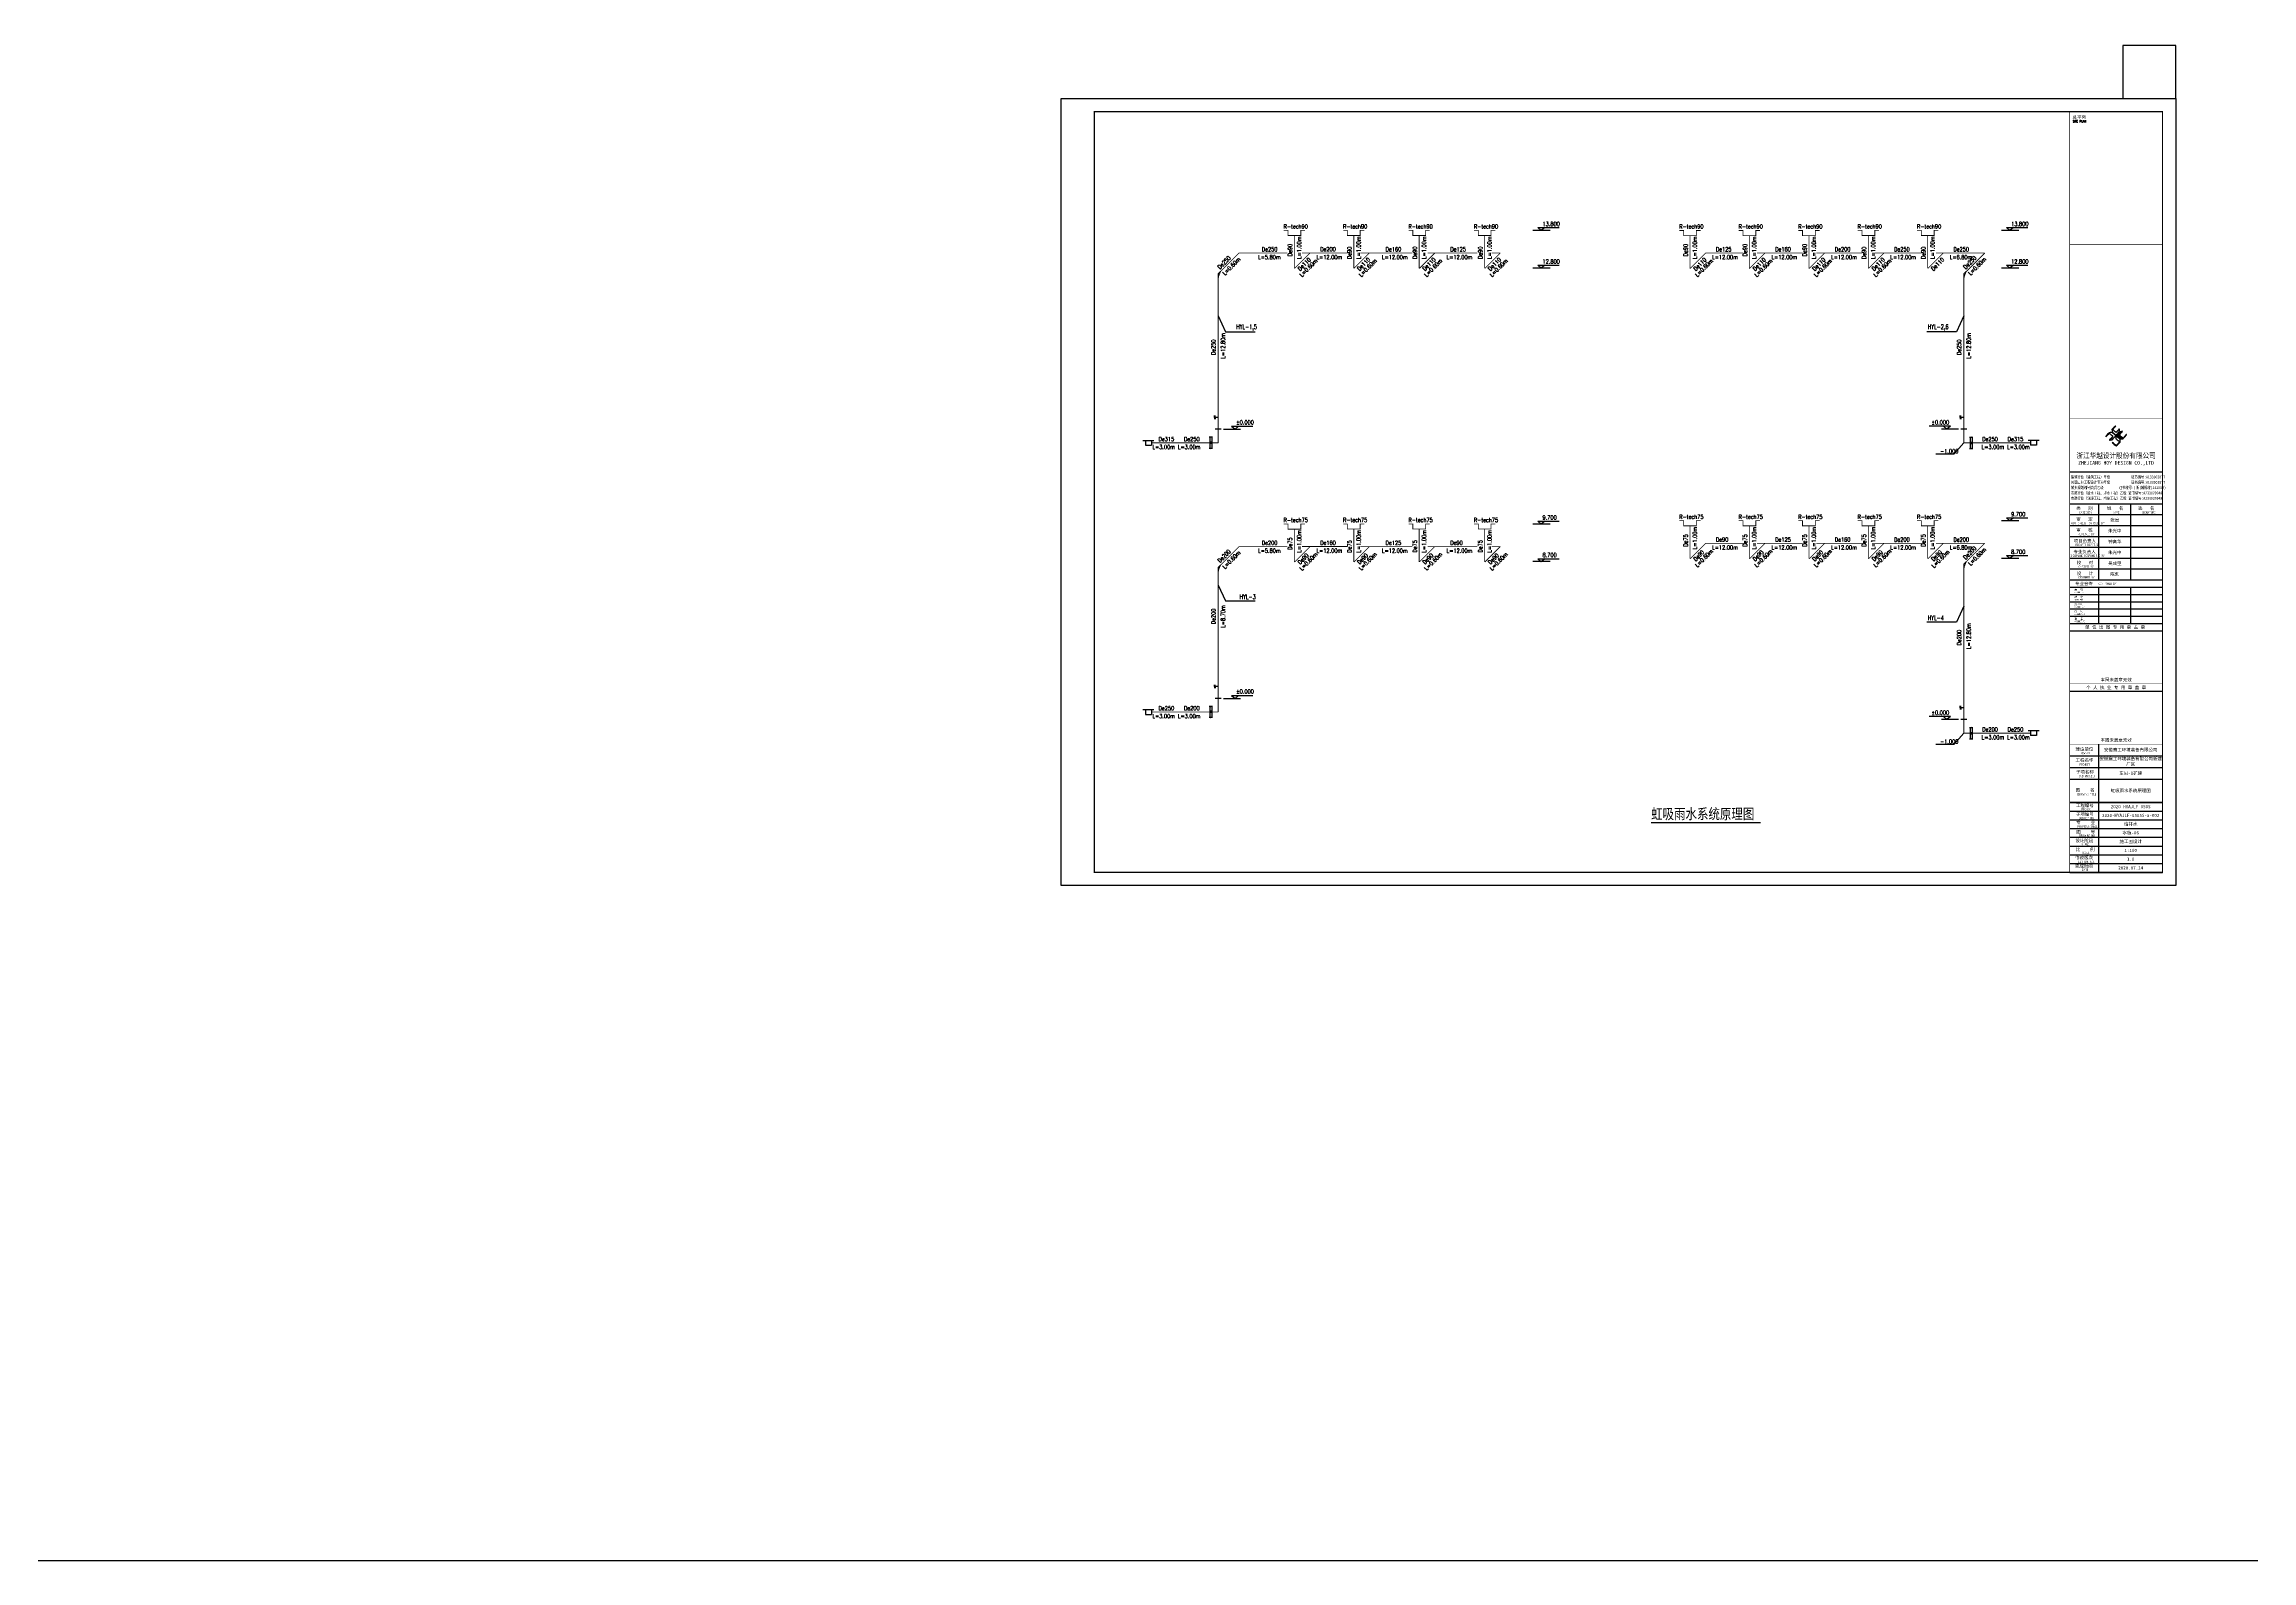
# Model space of a CAD drawing. Extents: x 1635833 to 4277885, y 16914845 to 35313750.
# Drawn here: x 2110034 to 2276615, y 17357970 to 17472435 of the extents above; entities that cross this region are included whole.
import ezdxf
from ezdxf.enums import TextEntityAlignment as Align

# ---------------------------------------------------------------- set-up
doc = ezdxf.new("R2010")
doc.units = 0
doc.header["$LTSCALE"] = 1000
doc.header["$MEASUREMENT"] = 0
for name, color, linetype in [('DIM_SYMB', 165, 'Continuous'), ('DIM_雨水', 3, 'Continuous'), ('PUB_TEXT', 7, 'Continuous'), ('PUB_TITLE', 4, 'Continuous'), ('TK', 4, 'Continuous'), ('TWT_TEXT', 7, 'Continuous'), ('WSL-bgbz', 7, 'Continuous'), ('WSL-gdcd', 7, 'Continuous'), ('WSL-gdgj', 7, 'Continuous'), ('WSL-xhbz', 7, 'Continuous'), ('WSL-xtpj', 7, 'Continuous'), ('WSL-xttg', 7, 'Continuous')]:
    doc.layers.add(name, color=color, linetype=linetype)
doc.styles.add('-宋体', font='', dxfattribs={"width": 0.8})
doc.styles.add('_TWT_SERIAL', font='COMPLEX', dxfattribs={"width": 0.8, "height": 3, "bigfont": 'HZTXT'})
doc.styles.add('HT', font='simhei.ttf', dxfattribs={"width": 0.7})
doc.styles.add('HZTXT', font='romans', dxfattribs={"width": 0.7, "bigfont": 'hztxt'})
doc.styles.add('ROMANS', font='romans', dxfattribs={"width": 0.65, "height": 231.275})
doc.styles.add('TSSD_REIN', font='tssdeng.shx', dxfattribs={"width": 0.7, "bigfont": 'tssdchn.shx'})
doc.styles.add('图签宋体', font='', dxfattribs={"height": 300})
doc.styles.add('图签黑体', font='simhei.ttf', dxfattribs={"height": 550})
doc.styles.get('-宋体').set_extended_font_data('SimSun')
doc.styles.get('图签宋体').set_extended_font_data('NSimSun')

# ---------------------------------------------------------------- blocks, each defined once
blk = doc.blocks.new('BIAOGAO')
for p, q in [((-559197, 153224), (-557591, 153224)), ((-559197, 153224), (-558934, 153000)), ((-558671, 153224), (-558934, 153000))]:
    blk.add_line(p, q)
blk = doc.blocks.new('建筑外墙3')
at = {"layer": 'WSL-xtpj'}
for p, q in [((-217, 426), (-86, 426)), ((-151, 426), (-151, -426)), ((-151, 49), (0, 49)), ((-61, 448), (-86, 426)), ((-78, 410), (-61, 448)), ((-53, 426), (-78, 410)), ((-53, 426), (53, 426)), ((0, 426), (0, -426)), ((-217, -426), (-86, -426)), ((-151, -42), (0, -42)), ((-60, -405), (-86, -426)), ((-77, -443), (-60, -405)), ((-53, -426), (-77, -443)), ((-53, -426), (53, -426))]:
    blk.add_line(p, q, dxfattribs=at)
blk = doc.blocks.new('雨水井1')
at = {"layer": 'WSL-xtpj'}
for p, q in [((638, 181), (-189, 181)), ((0, 181), (0, -181)), ((449, 181), (449, -181)), ((449, -181), (0, -181))]:
    blk.add_line(p, q, dxfattribs=at)
blk = doc.blocks.new('A$C053D6479')
at = {"layer": 'PUB_TITLE'}
h = blk.add_hatch(color=256, dxfattribs=at)
h.dxf.hatch_style = 1
edge = h.paths.add_edge_path()
edge.add_spline(control_points=[(1026, 827), (1105, 920), (1188, 1008), (1266, 1102)], knot_values=[13, 13, 13, 13, 14, 14, 14, 14], degree=3, periodic=0)
edge.add_spline(control_points=[(1266, 1102), (1258, 1111), (1249, 1119), (1239, 1116)], knot_values=[12, 12, 12, 12, 13, 13, 13, 13], degree=3, periodic=0)
edge.add_spline(control_points=[(1239, 1116), (1210, 1107), (1179, 1092), (1144, 1077)], knot_values=[11, 11, 11, 11, 12, 12, 12, 12], degree=3, periodic=0)
edge.add_spline(control_points=[(1144, 1077), (1109, 1063), (1069, 1053), (1047, 1038)], knot_values=[10, 10, 10, 10, 11, 11, 11, 11], degree=3, periodic=0)
edge.add_spline(control_points=[(1047, 1038), (1028, 1026), (1007, 992), (991, 972)], knot_values=[9, 9, 9, 9, 10, 10, 10, 10], degree=3, periodic=0)
edge.add_spline(control_points=[(991, 972), (942, 913), (899, 868), (849, 810)], knot_values=[8, 8, 8, 8, 9, 9, 9, 9], degree=3, periodic=0)
edge.add_spline(control_points=[(849, 810), (842, 801), (822, 776), (822, 775)], knot_values=[7, 7, 7, 7, 8, 8, 8, 8], degree=3, periodic=0)
edge.add_spline(control_points=[(822, 775), (823, 771), (848, 752), (859, 744)], knot_values=[6, 6, 6, 6, 7, 7, 7, 7], degree=3, periodic=0)
edge.add_spline(control_points=[(859, 744), (949, 670), (1035, 592), (1122, 521)], knot_values=[5, 5, 5, 5, 6, 6, 6, 6], degree=3, periodic=0)
edge.add_spline(control_points=[(1122, 521), (1153, 527), (1185, 530), (1217, 533)], knot_values=[4, 4, 4, 4, 5, 5, 5, 5], degree=3, periodic=0)
edge.add_spline(control_points=[(1217, 533), (1246, 535), (1293, 532), (1316, 542)], knot_values=[3, 3, 3, 3, 4, 4, 4, 4], degree=3, periodic=0)
edge.add_spline(control_points=[(1316, 542), (1327, 547), (1338, 565), (1349, 579)], knot_values=[2, 2, 2, 2, 3, 3, 3, 3], degree=3, periodic=0)
edge.add_spline(control_points=[(1349, 579), (1423, 670), (1507, 759), (1572, 848)], knot_values=[1, 1, 1, 1, 2, 2, 2, 2], degree=3, periodic=0)
edge.add_spline(control_points=[(1572, 848), (1564, 852), (1561, 861), (1551, 862)], knot_values=[0, 0, 0, 0, 1, 1, 1, 1], degree=3, periodic=0)
edge.add_spline(control_points=[(1551, 862), (1469, 769), (1393, 671), (1310, 579)], knot_values=[15, 15, 15, 15, 16, 16, 16, 16], degree=3, periodic=0)
edge.add_spline(control_points=[(1310, 579), (1216, 662), (1118, 742), (1026, 827)], knot_values=[14, 14, 14, 14, 15, 15, 15, 15], degree=3, periodic=0)
at = {"layer": 'TK'}
for points, knots in [([(555, 949), (624, 891), (699, 833), (760, 773), (689, 691), (614, 604), (539, 517), (529, 505), (516, 487), (506, 482), (492, 475), (469, 472), (452, 467), (416, 456), (383, 448), (342, 438), (323, 433), (297, 422), (293, 440), (291, 452), (313, 470), (322, 480), (400, 566), (477, 652), (553, 736), (460, 815), (366, 894), (270, 970), (183, 883), (101, 791), (16, 703), (-18, 714), (9, 735), (28, 755), (103, 838), (192, 930), (266, 1005), (319, 1009), (387, 1005), (442, 1007), (456, 1008), (472, 1011), (485, 1007), (507, 1000), (534, 967), (555, 949)], [0, 0, 0, 0, 1, 1, 1, 2, 2, 2, 3, 3, 3, 4, 4, 4, 5, 5, 5, 6, 6, 6, 7, 7, 7, 8, 8, 8, 9, 9, 9, 10, 10, 10, 11, 11, 11, 12, 12, 12, 13, 13, 13, 14, 14, 14, 15, 15, 15, 15]), ([(1031, 1298), (1066, 1286), (1054, 1262), (1045, 1224), (1036, 1188), (1031, 1158), (1024, 1121), (1020, 1104), (1017, 1085), (1012, 1071), (1004, 1052), (976, 1026), (956, 1003), (906, 946), (866, 899), (814, 839), (806, 829), (789, 806), (787, 806), (777, 804), (728, 856), (719, 864), (651, 922), (580, 978), (514, 1036), (509, 1106), (488, 1176), (479, 1247), (570, 1343), (663, 1436), (758, 1526), (764, 1523), (768, 1518), (774, 1515), (693, 1422), (599, 1343), (520, 1249), (607, 1171), (698, 1096), (789, 1021), (874, 1109), (950, 1206), (1031, 1298)], [0, 0, 0, 0, 1, 1, 1, 2, 2, 2, 3, 3, 3, 4, 4, 4, 5, 5, 5, 6, 6, 6, 7, 7, 7, 8, 8, 8, 9, 9, 9, 10, 10, 10, 11, 11, 11, 12, 12, 12, 13, 13, 13, 14, 14, 14, 14]), ([(1097, 490), (1100, 425), (1106, 361), (1107, 294), (1018, 207), (925, 121), (830, 33), (818, 21), (800, 0), (787, 0), (768, -1), (725, 49), (712, 60), (662, 103), (616, 143), (568, 186), (545, 207), (518, 224), (499, 250), (501, 259), (511, 261), (516, 267), (609, 192), (696, 111), (785, 33), (883, 118), (977, 208), (1070, 298), (992, 373), (892, 456), (803, 534), (791, 544), (768, 561), (766, 569), (761, 588), (776, 634), (780, 655), (785, 690), (788, 721), (795, 746), (897, 661), (998, 576), (1097, 490)], [0, 0, 0, 0, 1, 1, 1, 2, 2, 2, 3, 3, 3, 4, 4, 4, 5, 5, 5, 6, 6, 6, 7, 7, 7, 8, 8, 8, 9, 9, 9, 10, 10, 10, 11, 11, 11, 12, 12, 12, 13, 13, 13, 14, 14, 14, 14]), ([(1551, 862), (1561, 861), (1564, 852), (1572, 848), (1507, 759), (1423, 670), (1349, 579), (1338, 565), (1327, 547), (1316, 542), (1293, 532), (1246, 535), (1217, 533), (1185, 530), (1153, 527), (1122, 521), (1035, 592), (949, 670), (859, 744), (848, 752), (823, 771), (822, 775), (822, 776), (842, 801), (849, 810), (899, 868), (942, 913), (991, 972), (1007, 992), (1028, 1026), (1047, 1038), (1069, 1053), (1109, 1063), (1144, 1077), (1179, 1092), (1210, 1107), (1239, 1116), (1249, 1119), (1258, 1111), (1266, 1102), (1188, 1008), (1105, 920), (1026, 827), (1118, 742), (1216, 662), (1310, 579), (1393, 671), (1469, 769), (1551, 862)], [0, 0, 0, 0, 1, 1, 1, 2, 2, 2, 3, 3, 3, 4, 4, 4, 5, 5, 5, 6, 6, 6, 7, 7, 7, 8, 8, 8, 9, 9, 9, 10, 10, 10, 11, 11, 11, 12, 12, 12, 13, 13, 13, 14, 14, 14, 15, 15, 15, 16, 16, 16, 16])]:
    blk.add_open_spline(points, degree=3, knots=knots, dxfattribs=at)
blk = doc.blocks.new('GeYuanFrame_18068708', base_point=(20.1, 4.5))
at = {"layer": 'PUB_TITLE'}
for points in [[(803.1, 235.3), (803.1, 292.7)], [(827.1, 235.3), (827.1, 292.7)], [(803.1, 202.3), (803.1, 229.8)], [(827.1, 202.3), (827.1, 229.8)], [(803.1, 14.5), (803.1, 111.3)]]:
    blk.add_lwpolyline(points, dxfattribs=at)
at = {"layer": 'TK'}
for p, q in [((781.1, 316.9), (851.1, 316.9)), ((781.1, 284.5), (851.1, 284.5)), ((781.1, 276.3), (851.1, 276.3)), ((781.1, 268.1), (851.1, 268.1)), ((781.1, 259.9), (851.1, 259.9)), ((781.1, 251.7), (851.1, 251.7)), ((781.1, 243.5), (851.1, 243.5)), ((781.1, 235.3), (851.1, 235.3)), ((781.1, 235.3), (851.1, 235.3)), ((781.1, 102.5), (851.1, 102.5)), ((781.1, 93.7), (851.1, 93.7)), ((781.1, 84.9), (803.1, 84.9)), ((781.1, 84.9), (851.1, 84.9)), ((781.1, 67.4), (851.1, 67.4)), ((781.1, 67.3), (851.1, 67.3)), ((781.1, 60.8), (851.1, 60.8)), ((781.1, 54.2), (851.1, 54.2)), ((781.1, 47.6), (851.1, 47.6)), ((781.1, 41), (851.1, 41)), ((781.1, 34.4), (851.1, 34.4)), ((781.1, 27.8), (851.1, 27.8)), ((781.1, 21.2), (851.1, 21.2)), ((781.1, 14.5), (851.1, 14.5))]:
    blk.add_line(p, q, dxfattribs=at)
blk.add_lwpolyline([(20.1, 4.5), (20.1, 598.5), (861.1, 598.5), (861.1, 4.5)], close=True, dxfattribs=at)
at = {"layer": 'TK', "const_width": 1}
blk.add_lwpolyline([(45.1, 588.5), (851.1, 588.5), (851.1, 14.5), (45.1, 14.5)], close=True, dxfattribs=at)
at = {"layer": 'TK'}
for points, const_width in [([(781.1, 588.5), (781.1, 14.5)], 0.4), ([(781.1, 488.5), (851.1, 488.5)], 0.35), ([(781.1, 357.1), (851.1, 357.1)], 0.35), ([(781.1, 292.7), (851.1, 292.7)], 0.35), ([(781.1, 292.7), (851.1, 292.7)], 0.35), ([(781.1, 235.3), (851.1, 235.3)], 0.35), ([(781.1, 202.3), (851.1, 202.3)], 0.35), ([(781.1, 156.8), (851.1, 156.8)], 0.35), ([(781.1, 111.3), (851.1, 111.3)], 0.35), ([(781.1, 67.4), (851.1, 67.4)], 0.35)]:
    blk.add_lwpolyline(points, dxfattribs=dict(at, const_width=const_width))
for points in [[(781.1, 292.7), (851.1, 292.7)], [(781.1, 235.3), (851.1, 235.3)], [(781.1, 229.8), (851.1, 229.8)], [(781.1, 224.3), (851.1, 224.3)], [(781.1, 218.8), (851.1, 218.8)], [(781.1, 213.3), (851.1, 213.3)], [(781.1, 207.8), (851.1, 207.8)], [(781.1, 202.3), (851.1, 202.3)], [(781.1, 196.8), (851.1, 196.8)], [(781.1, 151.3), (851.1, 151.3)]]:
    blk.add_lwpolyline(points, dxfattribs=at)
at = {"layer": 'PUB_TITLE', "xscale": 0.01000000000021828, "yscale": 0.01000000000021828, "zscale": 0.01}
blk.add_blockref('A$C053D6479', (808.2, 336.3), dxfattribs=at)
at = {"layer": 'TK', "style": '图签宋体'}
for s, height, p in [('总平面', 2.4, (783.2, 583.3)), ('类   别', 2.4, (786, 288.1)), ('姓   名', 2.4, (809.2, 288.1)), ('签   名', 2.4, (832.7, 288.1)), ('审   定', 2.4, (786, 279.9)), ('审   核', 2.4, (786, 271.7)), ('专业负责人', 2.4, (783.9, 255.3)), ('项目负责人', 2.4, (784.1, 263.5)), ('专业会签', 2.4, (785.1, 231.2)), ('校   对', 2.4, (786.4, 247.1)), ('设   计', 2.4, (786.4, 238.9)), ('建  筑', 1.44, (784.6, 227.1)), ('结  构', 1.44, (784.6, 221.6)), ('给排水', 1.44, (784.6, 216.1)), ('暖  通', 1.44, (784.6, 205.1)), ('电  气', 1.44, (784.6, 210.6)), ('单 位 出 图 专 用 章 盖 章', 2.4, (792.7, 198.4)), ('个 人 执 业 专 用 章 盖 章', 2.4, (793.5, 152.8)), ('本图未盖章无效', 2.4, (804.4, 158.7)), ('建设单位', 2.4, (785.4, 106.3)), ('工程名称', 2.4, (785.5, 98.1)), ('本图未盖章无效', 2.4, (804.4, 113.2)), ('子项名称', 2.4, (785.8, 89.1)), ('图    名', 2.4, (785.6, 75.5)), ('工程编号', 2.4, (785.8, 63.8)), ('子项编号', 2.4, (785.8, 57.2)), ('专    业', 2.4, (786, 50.9)), ('设计阶段', 2.4, (785.4, 37.3)), ('比    例', 2.4, (785.6, 30.6)), ('图    号', 2.4, (786, 43.8)), ('修改版次', 2.4, (785.2, 24.4)), ('完成时间', 2.4, (785.1, 18))]:
    blk.add_text(s, height=height, dxfattribs=at).set_placement(p)
at = {"layer": 'TK'}
for s, height, style, width, p in [('SITE PLAN', 1.7, 'ROMANS', 0.76, (783.4, 580.5)), ('建筑行业（建筑工程）甲级           证书编号:A133002877', 2.2, '-宋体', 0.8, (782, 311.8)), ('风景园林工程设计专项甲级           证书编号:A133002877', 2.2, '-宋体', 0.8, (782, 307.8)), ('城乡规划编制资质乙级        证书编号:[浙]城规编(142069)', 2.2, '-宋体', 0.8, (782, 303.8)), ('市政行业（给水工程、排水工程）乙级 证书编号:A233029948', 2.2, '-宋体', 0.8, (782, 299.7)), ('市政行业（道路工程、桥梁工程）乙级 证书编号:A233029948', 2.2, '-宋体', 0.8, (782, 295.7)), ('CATEGORY', 1.8, 'TSSD_REIN', 0.7, (788.3, 285.2)), ('NAME', 1.8, 'TSSD_REIN', 0.7, (813.5, 285.2)), ('SIGNATURE', 1.8, 'TSSD_REIN', 0.7, (835.7, 285.2)), ('AUTHORIZED FOR ISSUE BY', 1.8, 'TSSD_REIN', 0.7, (782.1, 277.2)), ('REVIEWED BY', 1.8, 'TSSD_REIN', 0.7, (787.4, 268.9)), ('DISCIPLINE RESPONSIBLE BY', 1.8, 'TSSD_REIN', 0.7, (781.6, 252.5)), ('PROJECT DIRECTOR', 1.8, 'TSSD_REIN', 0.7, (785.5, 260.7)), ('CHECKED BY', 1.8, 'TSSD_REIN', 0.7, (787.8, 244.4)), ('DESIGNED BY', 1.8, 'TSSD_REIN', 0.7, (787.8, 236.3)), ('CONFIRMED BY', 1.8, 'TSSD_REIN', 0.7, (802.9, 231.4)), ('ARCHITECTURE', 1.08, 'TSSD_REIN', 0.7, (784.7, 225.3)), ('STRUCTURE', 1.08, 'TSSD_REIN', 0.7, (784.7, 219.8)), ('ARCHITECTURE', 1.08, 'TSSD_REIN', 0.7, (784.7, 214.3)), ('ARCHITECTURE', 1.08, 'TSSD_REIN', 0.7, (784.7, 208.8)), ('ARCHITECTURE', 1.08, 'TSSD_REIN', 0.7, (784.7, 203.3)), ('OWNER', 1.8, 'TSSD_REIN', 0.7, (790, 103.5)), ('SUB-PROJECT', 1.8, 'TSSD_REIN', 0.7, (787.9, 86.3)), ('PROJECT', 1.8, 'TSSD_REIN', 0.7, (788.5, 95)), ('DRAWING TITLE', 1.8, 'TSSD_REIN', 0.7, (787, 72.5)), ('SUBITEM NO.', 1.8, 'TSSD_REIN', 0.7, (788.1, 54.6)), ('PRO N0.', 1.8, 'TSSD_REIN', 0.7, (790, 61.2)), ('PROFESSIONAL', 1.8, 'TSSD_REIN', 0.8, (786.9, 48.1)), ('DRAWING NO.', 1.8, 'TSSD_REIN', 0.7, (788.2, 41.4)), ('STAGE', 1.8, 'TSSD_REIN', 0.7, (790.1, 35)), ('EDITION NO.', 1.8, 'TSSD_REIN', 0.8, (787.5, 21.6)), ('SCALE', 1.8, 'TSSD_REIN', 0.7, (790.4, 28.4)), ('DATE', 1.8, 'TSSD_REIN', 0.7, (790.3, 15.5))]:
    blk.add_text(s, height=height, dxfattribs=dict(at, style=style, width=width)).set_placement(p)
for s, height, style, width, p in [('浙江华越设计股份有限公司', 3.96, 'HT', 0.9, (816.1, 329.2)), ('ZHEJIANG HOY DESIGN CO.,LTD', 2.8, '图签黑体', 1.11, (816.1, 323.3))]:
    blk.add_text(s, height=height, dxfattribs=dict(at, style=style, width=width)).set_placement(p, align=Align.MIDDLE)
at = {"layer": 'TK', "char_height": 2.4, "attachment_point": 5, "style": '图签宋体'}
for s, insert, width in [('朱光中', (815.1, 272.2), 24), ('张矗', (815.1, 280.4), 24), ('钟高华', (815.1, 264), 24), ('朱光中', (815.1, 255.8), 24), ('吴成望', (815.1, 247.6), 24), ('陈凯', (815.1, 239.4), 24), ('安徽赛工环境装备有限公司新建厂区', (827.1, 98.1), 48), ('安徽赛工环境装备有限公司', (827.1, 106.9), 48), ('车间-1扩建', (827.1, 89.3), 48), ('虹吸雨水系统原理图', (827.1, 76.1), 48), ('2020-HYAJLF-0505S-a-002', (827.1, 57.5), 48), ('2020-HYAJLF-0505', (827.1, 64.1), 48), ('给排水', (827.1, 50.9), 48), ('施工图设计', (827.1, 37.7), 48), ('水施-06', (827.1, 44.3), 48), ('2020.07.14', (827.1, 17.9), 48), ('1:100', (827.1, 31.1), 48), ('1.0', (827.1, 24.5), 48)]:
    blk.add_mtext(s, dxfattribs=dict(at, insert=insert, width=width))

msp = doc.modelspace()

# ---------------------------------------------------------------- linework, layer by layer
for points in [[(1957686.659, 18026309.636), (2531845.815, 18026309.636), (2531845.815, 17357970.294), (1957686.659, 17357970.294)], [(2266873.512, 17468328.671), (2270873.512, 17468328.671), (2270873.512, 17472328.671), (2266873.512, 17472328.671)]]:
    msp.add_lwpolyline(points, close=True)
at = {"layer": 'DIM_SYMB', "const_width": 105}
msp.add_lwpolyline([(2231285.938, 17413685.078), (2239541.507, 17413685.078)], dxfattribs=at)
at = {"layer": 'DIM_雨水'}
for p, q in [((2198619.697, 17451920.799, 0), (2199182.832, 17450729.671, 0)), ((2254885.893, 17451920.799, 0), (2254322.758, 17450729.671, 0)), ((2199182.832, 17450729.671, 0), (2201408.816, 17450729.671, 0)), ((2254322.758, 17450729.671, 0), (2252096.774, 17450729.671, 0)), ((2198619.697, 17431609.094, 0), (2199182.832, 17430417.966, 0)), ((2199182.832, 17430417.966, 0), (2201408.816, 17430417.966, 0)), ((2254885.893, 17430010.573, 0), (2254322.758, 17428819.445, 0)), ((2254322.758, 17428819.445, 0), (2252096.774, 17428819.445, 0))]:
    msp.add_line(p, q, dxfattribs=at)
at = {"layer": 'WSL-bgbz'}
for p, q in [((2223676.193, 17458365.248, 0), (2222351.912, 17458365.248, 0)), ((2259038.445, 17458365.248, 0), (2257714.163, 17458365.248, 0)), ((2223676.193, 17455533.713, 0), (2222351.912, 17455533.713, 0)), ((2259038.445, 17455533.713, 0), (2257714.163, 17455533.713, 0)), ((2199025.901, 17443373.452, 0), (2200296.961, 17443373.452, 0)), ((2254479.689, 17443372.016, 0), (2253208.629, 17443372.016, 0)), ((2254135.034, 17441494.061, 0), (2252761.215, 17441494.061, 0)), ((2254885.893, 17442344.639, 0), (2254135.034, 17441494.061, 0)), ((2223676.193, 17436209.948, 0), (2222351.912, 17436209.948, 0)), ((2259038.445, 17436455.022, 0), (2257714.163, 17436455.022, 0)), ((2223676.193, 17433378.413, 0), (2222351.912, 17433378.413, 0)), ((2259038.445, 17433623.486, 0), (2257714.163, 17433623.486, 0)), ((2199025.901, 17423061.747, 0), (2200296.961, 17423061.747, 0)), ((2254479.689, 17421461.79, 0), (2253208.629, 17421461.79, 0)), ((2254135.034, 17419583.834, 0), (2252761.215, 17419583.834, 0)), ((2254885.893, 17420434.413, 0), (2254135.034, 17419583.834, 0))]:
    msp.add_line(p, q, dxfattribs=at)
at = {"layer": 'WSL-xtpj'}
for p, q in [((2198349.974, 17444268.969, 0), (2198349.974, 17444406.711, 0)), ((2198388.726, 17444268.969, 0), (2198388.726, 17444406.711, 0)), ((2254616.17, 17444267.534, 0), (2254616.17, 17444405.275, 0)), ((2254654.923, 17444267.534, 0), (2254654.923, 17444405.275, 0)), ((2198349.974, 17444268.969, 0), (2198349.974, 17444131.228, 0)), ((2198619.697, 17444268.969, 0), (2198388.726, 17444268.969, 0)), ((2198388.726, 17444268.969, 0), (2198388.726, 17444131.228, 0)), ((2198843.381, 17443373.452, 0), (2198396.013, 17443373.452, 0)), ((2254616.17, 17444267.534, 0), (2254616.17, 17444129.792, 0)), ((2254885.893, 17444267.534, 0), (2254654.923, 17444267.534, 0)), ((2254654.923, 17444267.534, 0), (2254654.923, 17444129.792, 0)), ((2255109.578, 17443372.016, 0), (2254662.209, 17443372.016, 0)), ((2198349.974, 17423957.264, 0), (2198349.974, 17424095.006, 0)), ((2198349.974, 17423957.264, 0), (2198349.974, 17423819.523, 0)), ((2198388.726, 17423957.264, 0), (2198388.726, 17424095.006, 0)), ((2198619.697, 17423957.264, 0), (2198388.726, 17423957.264, 0)), ((2198388.726, 17423957.264, 0), (2198388.726, 17423819.523, 0)), ((2198843.381, 17423061.747, 0), (2198396.013, 17423061.747, 0)), ((2254616.17, 17422357.307, 0), (2254616.17, 17422495.049, 0)), ((2254616.17, 17422357.307, 0), (2254616.17, 17422219.566, 0)), ((2254654.923, 17422357.307, 0), (2254654.923, 17422495.049, 0)), ((2254885.893, 17422357.307, 0), (2254654.923, 17422357.307, 0)), ((2254654.923, 17422357.307, 0), (2254654.923, 17422219.566, 0)), ((2255109.578, 17421461.79, 0), (2254662.209, 17421461.79, 0))]:
    msp.add_line(p, q, dxfattribs=at)
at = {"layer": 'WSL-xttg'}
for p, q in [((2198798.102, 17455275.537, 0), (2198619.697, 17455097.132, 0)), ((2198619.697, 17455097.132, 0), (2198619.697, 17454823.367, 0)), ((2255064.298, 17455274.101, 0), (2254885.893, 17455095.696, 0)), ((2254885.893, 17455095.696, 0), (2254885.893, 17454821.932, 0)), ((2198798.102, 17433120.237, 0), (2198619.697, 17432941.832, 0)), ((2198619.697, 17432941.832, 0), (2198619.697, 17432668.068, 0)), ((2255064.298, 17433363.875, 0), (2254885.893, 17433185.47, 0)), ((2254885.893, 17433185.47, 0), (2254885.893, 17432911.705, 0))]:
    msp.add_line(p, q, dxfattribs=at)
at = {"layer": 'WSL-xttg', "const_width": 60, "elevation": 0}
for points in [[(2203571.196, 17458377.387), (2203885.853, 17458377.387), (2203885.853, 17457990.353), (2204854.028, 17457990.353), (2204854.028, 17458377.387), (2205168.685, 17458377.387)], [(2204369.94, 17457990.353), (2204369.94, 17455504.852)], [(2208053.106, 17458380.366), (2208367.763, 17458380.366), (2208367.763, 17457993.332), (2209335.938, 17457993.332), (2209335.938, 17458380.366), (2209650.595, 17458380.366)], [(2208851.851, 17457993.332), (2208851.851, 17455507.831)], [(2212990.315, 17458379.648), (2213304.972, 17458379.648), (2213304.972, 17457992.615), (2214273.147, 17457992.615), (2214273.147, 17458379.648), (2214587.804, 17458379.648)], [(2213789.06, 17457992.615), (2213789.06, 17455507.113)], [(2217927.524, 17458378.931), (2218242.181, 17458378.931), (2218242.181, 17457991.897), (2219210.356, 17457991.897), (2219210.356, 17458378.931), (2219525.013, 17458378.931)], [(2218726.268, 17457991.897), (2218726.268, 17455506.395)], [(2233423.711, 17458375.952), (2233738.368, 17458375.952), (2233738.368, 17457988.918), (2234706.543, 17457988.918), (2234706.543, 17458375.952), (2235021.2, 17458375.952)], [(2234222.455, 17457988.918), (2234222.455, 17455503.416)], [(2237902.643, 17458375.952), (2238217.299, 17458375.952), (2238217.299, 17457988.918), (2239185.474, 17457988.918), (2239185.474, 17458375.952), (2239500.131, 17458375.952)], [(2238701.387, 17457988.918), (2238701.387, 17455503.416)], [(2242399.437, 17458375.952), (2242714.094, 17458375.952), (2242714.094, 17457988.918), (2243682.269, 17457988.918), (2243682.269, 17458375.952), (2243996.926, 17458375.952)], [(2243198.182, 17457988.918), (2243198.182, 17455503.416)], [(2246881.348, 17458378.931), (2247196.005, 17458378.931), (2247196.005, 17457991.897), (2248164.18, 17457991.897), (2248164.18, 17458378.931), (2248478.837, 17458378.931)], [(2247680.092, 17457991.897), (2247680.092, 17455506.395)], [(2251360.28, 17458378.931), (2251674.936, 17458378.931), (2251674.936, 17457991.897), (2252643.112, 17457991.897), (2252643.112, 17458378.931), (2252957.768, 17458378.931)], [(2252159.024, 17457991.897), (2252159.024, 17455506.395)], [(2198798.102, 17455275.537), (2200195.904, 17456673.339)], [(2200195.904, 17456673.339), (2203843.391, 17456673.339)], [(2204387.803, 17455508.548), (2205553.312, 17456674.057)], [(2204933.057, 17456674.057), (2208400.788, 17456674.057)], [(2208866.735, 17455508.548), (2210032.243, 17456674.057)], [(2209349.234, 17456673.339), (2213278.347, 17456673.339)], [(2213803.944, 17455507.831), (2214969.452, 17456673.339)], [(2214436.233, 17456673.339), (2218178.174, 17456673.339)], [(2218741.152, 17455507.113), (2219906.661, 17456672.621)], [(2219263.844, 17456672.621), (2219906.661, 17456672.621)], [(2234240.318, 17455507.113), (2235405.827, 17456672.621)], [(2235405.827, 17456672.621), (2238253.303, 17456672.621)], [(2238719.25, 17455507.113), (2239884.758, 17456672.621)], [(2239264.504, 17456672.621), (2242732.235, 17456672.621)], [(2243216.044, 17455507.113), (2244381.553, 17456672.621)], [(2243761.299, 17456672.621), (2247229.029, 17456672.621)], [(2247694.976, 17455507.113), (2248860.485, 17456672.621)], [(2248177.475, 17456671.903), (2251707.206, 17456671.903)], [(2252173.908, 17455507.113), (2253339.417, 17456672.621)], [(2252780.523, 17456671.903), (2253338.699, 17456671.903)], [(2253339.417, 17456672.621), (2256462.1, 17456671.903)], [(2255064.298, 17455274.101), (2256462.1, 17456671.903)], [(2198798.102, 17455275.537), (2198619.697, 17454823.367)], [(2198619.697, 17454823.367), (2198619.697, 17442346.075)], [(2255064.298, 17455274.101), (2254885.893, 17454821.932)], [(2254885.893, 17454821.932), (2254885.893, 17442344.639)], [(2198619.697, 17442346.075), (2193582.004, 17442346.075)], [(2254885.893, 17442344.639), (2259923.586, 17442344.639)], [(2203571.196, 17436222.088), (2203885.853, 17436222.088), (2203885.853, 17435835.054), (2204854.028, 17435835.054), (2204854.028, 17436222.088), (2205168.685, 17436222.088)], [(2208053.106, 17436225.066), (2208367.763, 17436225.066), (2208367.763, 17435838.033), (2209335.938, 17435838.033), (2209335.938, 17436225.066), (2209650.595, 17436225.066)], [(2212990.315, 17436224.349), (2213304.972, 17436224.349), (2213304.972, 17435837.315), (2214273.147, 17435837.315), (2214273.147, 17436224.349), (2214587.804, 17436224.349)], [(2217927.524, 17436223.631), (2218242.181, 17436223.631), (2218242.181, 17435836.597), (2219210.356, 17435836.597), (2219210.356, 17436223.631), (2219525.013, 17436223.631)], [(2233423.711, 17436465.725), (2233738.368, 17436465.725), (2233738.368, 17436078.691), (2234706.543, 17436078.691), (2234706.543, 17436465.725), (2235021.2, 17436465.725)], [(2234222.455, 17436078.691), (2234222.455, 17433593.189)], [(2237902.643, 17436465.725), (2238217.299, 17436465.725), (2238217.299, 17436078.691), (2239185.474, 17436078.691), (2239185.474, 17436465.725), (2239500.131, 17436465.725)], [(2238701.387, 17436078.691), (2238701.387, 17433593.189)], [(2242399.437, 17436465.725), (2242714.094, 17436465.725), (2242714.094, 17436078.691), (2243682.269, 17436078.691), (2243682.269, 17436465.725), (2243996.926, 17436465.725)], [(2243198.182, 17436078.691), (2243198.182, 17433593.189)], [(2246881.348, 17436468.704), (2247196.005, 17436468.704), (2247196.005, 17436081.67), (2248164.18, 17436081.67), (2248164.18, 17436468.704), (2248478.837, 17436468.704)], [(2247680.092, 17436081.67), (2247680.092, 17433596.168)], [(2251360.28, 17436468.704), (2251674.936, 17436468.704), (2251674.936, 17436081.67), (2252643.112, 17436081.67), (2252643.112, 17436468.704), (2252957.768, 17436468.704)], [(2252159.024, 17436081.67), (2252159.024, 17433596.168)], [(2198798.102, 17433120.237), (2200195.904, 17434518.039)], [(2200195.904, 17434518.039), (2203843.391, 17434518.039)], [(2204369.94, 17435835.054), (2204369.94, 17433349.552)], [(2204387.803, 17433353.249), (2205553.312, 17434518.757)], [(2204933.057, 17434518.757), (2208400.788, 17434518.757)], [(2208851.851, 17435838.033), (2208851.851, 17433352.531)], [(2208866.735, 17433353.249), (2210032.243, 17434518.757)], [(2209349.234, 17434518.039), (2213278.347, 17434518.039)], [(2213789.06, 17435837.315), (2213789.06, 17433351.813)], [(2213803.944, 17433352.531), (2214969.452, 17434518.039)], [(2214436.233, 17434518.039), (2218178.174, 17434518.039)], [(2218726.268, 17435836.597), (2218726.268, 17433351.095)], [(2218741.152, 17433351.813), (2219906.661, 17434517.322)], [(2219263.844, 17434517.322), (2219906.661, 17434517.322)], [(2234240.318, 17433596.886), (2235405.827, 17434762.395)], [(2235405.827, 17434762.395), (2238253.303, 17434762.395)], [(2238719.25, 17433596.886), (2239884.758, 17434762.395)], [(2239264.504, 17434762.395), (2242732.235, 17434762.395)], [(2243216.044, 17433596.886), (2244381.553, 17434762.395)], [(2243761.299, 17434762.395), (2247229.029, 17434762.395)], [(2247694.976, 17433596.886), (2248860.485, 17434762.395)], [(2248177.475, 17434761.677), (2251707.206, 17434761.677)], [(2252173.908, 17433596.886), (2253339.417, 17434762.395)], [(2252780.523, 17434761.677), (2253338.699, 17434761.677)], [(2253339.417, 17434762.395), (2256462.1, 17434761.677)], [(2255064.298, 17433363.875), (2256462.1, 17434761.677)], [(2198798.102, 17433120.237), (2198619.697, 17432668.068)], [(2198619.697, 17432668.068), (2198619.697, 17422034.37)], [(2255064.298, 17433363.875), (2254885.893, 17432911.705)], [(2254885.893, 17432911.705), (2254885.893, 17420434.413)], [(2198619.697, 17422034.37), (2193582.004, 17422034.37)], [(2254885.893, 17420434.413), (2259923.586, 17420434.413)]]:
    msp.add_lwpolyline(points, dxfattribs=at)

# ---------------------------------------------------------------- block references
at = {"xscale": 100, "yscale": 100, "zscale": 100}
msp.add_blockref('GeYuanFrame_18068708', (2186773.512, 17408928.671), dxfattribs=at)
at = {"layer": 'WSL-bgbz', "yscale": 1.00195625028573, "zscale": 1.001956250284}
for p, xscale in [((2783029.96, 17305065.742, 0), 1.001956250052899), ((2818392.211, 17305065.742, 0), 1.001956250052899), ((2783029.96, 17302234.206, 0), 1.001956250052899), ((2818392.211, 17302234.206, 0), 1.001956250052899), ((2759924.243, 17290073.946, 0), 1.001956250052899), ((1693581.347, 17290072.51, 0), -1.001956249587238), ((2783029.96, 17282910.442, 0), 1.001956250052899), ((2818392.211, 17283155.515, 0), 1.001956250052899), ((2783029.96, 17280078.907, 0), 1.001956250052899), ((2818392.211, 17280323.98, 0), 1.001956250052899), ((2759924.243, 17269762.241, 0), 1.001956250052899), ((1693581.347, 17268162.284, 0), -1.001956249587238)]:
    msp.add_blockref('BIAOGAO', p, dxfattribs=dict(at, xscale=xscale))
at = {"layer": 'WSL-xtpj', "xscale": -1}
for name, p in [('建筑外墙3', (2197986.257, 17442346.075, 0)), ('雨水井1', (2193582.004, 17442346.075, 0)), ('雨水井1', (2193582.004, 17422034.37, 0)), ('建筑外墙3', (2197986.257, 17422034.37, 0))]:
    msp.add_blockref(name, p, dxfattribs=at)
at = {"layer": 'WSL-xtpj'}
for name, p in [('建筑外墙3', (2255519.333, 17442344.639, 0)), ('雨水井1', (2259923.586, 17442344.639, 0)), ('建筑外墙3', (2255519.333, 17420434.413, 0)), ('雨水井1', (2259923.586, 17420434.413, 0))]:
    msp.add_blockref(name, p, dxfattribs=at)

# ---------------------------------------------------------------- texts
at = {"layer": 'PUB_TEXT', "style": '-宋体', "width": 0.8}
msp.add_text('虹吸雨水系统原理图', height=793.038, dxfattribs=at).set_placement((2231285.938, 17413947.558, 0))
at = {"layer": 'TWT_TEXT', "style": '_TWT_SERIAL', "width": 0.64}
for s, p in [('HYL-1,5', (2199984.149, 17450936.338, 0)), ('HYL-2,6', (2252166.774, 17450936.338, 0)), ('HYL-3', (2200240.149, 17430557.966, 0)), ('HYL-4', (2252166.774, 17428959.445, 0))]:
    msp.add_text(s, height=350, dxfattribs=at).set_placement(p)
at = {"layer": 'WSL-bgbz', "style": 'HZTXT', "width": 0.8}
for s, p in [('13.800', (2223090.429, 17458709.888, 0)), ('13.800', (2258452.68, 17458709.888, 0)), ('12.800', (2223090.429, 17455878.352, 0)), ('12.800', (2258452.68, 17455878.352, 0)), ('%%p0.000', (2199979.455, 17443739.228, 0)), ('%%p0.000', (2252442.419, 17443737.792, 0)), ('-1.000', (2253092.385, 17441561.909, 0)), ('9.700', (2223090.429, 17436554.588, 0)), ('9.700', (2258452.68, 17436799.661, 0)), ('8.700', (2223090.429, 17433723.052, 0)), ('8.700', (2258452.68, 17433968.126, 0)), ('%%p0.000', (2199979.455, 17423427.522, 0)), ('%%p0.000', (2252442.419, 17421827.565, 0)), ('-1.000', (2253092.385, 17419651.683, 0))]:
    msp.add_text(s, height=312.6104, dxfattribs=at).set_placement(p)
at = {"layer": 'WSL-gdcd', "style": 'HZTXT', "width": 0.8}
for s, rotation, p in [('L=1.00m', 90, (2204889.831, 17456212.082, 0)), ('L=1.00m', 90, (2209371.742, 17456215.061, 0)), ('L=1.00m', 90, (2214308.95, 17456214.343, 0)), ('L=1.00m', 90, (2219246.159, 17456213.625, 0)), ('L=1.00m', 90, (2234742.346, 17456210.646, 0)), ('L=1.00m', 90, (2239221.278, 17456210.646, 0)), ('L=1.00m', 90, (2243718.072, 17456210.646, 0)), ('L=1.00m', 90, (2248199.983, 17456213.625, 0)), ('L=1.00m', 90, (2252678.915, 17456213.625, 0)), ('L=0.60m', 45, (2199126.88, 17454965.608, 0)), ('L=0.60m', 45, (2204936.616, 17454844.175, 0)), ('L=0.60m', 45, (2209418.526, 17454847.154, 0)), ('L=0.60m', 45, (2214355.735, 17454846.436, 0)), ('L=0.60m', 45, (2219292.944, 17454845.719, 0)), ('L=0.60m', 45, (2234789.131, 17454842.74, 0)), ('L=0.60m', 45, (2239268.062, 17454842.74, 0)), ('L=0.60m', 45, (2243764.857, 17454842.74, 0)), ('L=0.60m', 45, (2248246.768, 17454845.719, 0)), ('L=0.60m', 45, (2255393.077, 17454964.172, 0)), ('L=12.80m', 90, (2199139.588, 17448696.624, 0)), ('L=12.80m', 90, (2255405.784, 17448695.188, 0)), ('L=1.00m', 90, (2204889.831, 17434056.782, 0)), ('L=1.00m', 90, (2209371.742, 17434059.761, 0)), ('L=1.00m', 90, (2214308.95, 17434059.043, 0)), ('L=1.00m', 90, (2219246.159, 17434058.325, 0)), ('L=1.00m', 90, (2234742.346, 17434300.42, 0)), ('L=1.00m', 90, (2239221.278, 17434300.42, 0)), ('L=1.00m', 90, (2243718.072, 17434300.42, 0)), ('L=1.00m', 90, (2248199.983, 17434303.399, 0)), ('L=1.00m', 90, (2252678.915, 17434303.399, 0)), ('L=0.60m', 45, (2199126.88, 17432810.308, 0)), ('L=0.60m', 45, (2204936.616, 17432688.876, 0)), ('L=0.60m', 45, (2209418.526, 17432691.855, 0)), ('L=0.60m', 45, (2214355.735, 17432691.137, 0)), ('L=0.60m', 45, (2219292.944, 17432690.419, 0)), ('L=0.60m', 45, (2234789.131, 17432932.513, 0)), ('L=0.60m', 45, (2239268.062, 17432932.513, 0)), ('L=0.60m', 45, (2243764.857, 17432932.513, 0)), ('L=0.60m', 45, (2248246.768, 17432935.492, 0)), ('L=0.60m', 45, (2252636.212, 17432877.163, 0)), ('L=0.60m', 45, (2255393.077, 17433053.945, 0)), ('L=8.70m', 90, (2199139.588, 17428384.919, 0)), ('L=12.80m', 90, (2255405.784, 17426784.962, 0))]:
    msp.add_text(s, height=312.6104, rotation=rotation, dxfattribs=at).set_placement(p)
for s, p in [('L=5.80m', (2201631.194, 17456205.488, 0)), ('L=12.00m', (2206038.911, 17456206.206, 0)), ('L=12.00m', (2210976.12, 17456205.488, 0)), ('L=12.00m', (2215857.541, 17456205.488, 0)), ('L=12.00m', (2235891.426, 17456204.77, 0)), ('L=12.00m', (2240370.358, 17456204.77, 0)), ('L=12.00m', (2244867.153, 17456204.77, 0)), ('L=12.00m', (2249339.104, 17456204.053, 0)), ('L=6.80m', (2253817.039, 17456203.335, 0)), ('L=3.00m', (2193656.122, 17441878.273, 0)), ('L=3.00m', (2195576.968, 17441878.273, 0)), ('L=3.00m', (2256225.64, 17441876.837, 0)), ('L=3.00m', (2258146.486, 17441876.837, 0)), ('L=5.80m', (2201631.194, 17434050.188, 0)), ('L=12.00m', (2206038.911, 17434050.906, 0)), ('L=12.00m', (2210976.12, 17434050.188, 0)), ('L=12.00m', (2215857.541, 17434050.188, 0)), ('L=12.00m', (2235891.426, 17434294.544, 0)), ('L=12.00m', (2240370.358, 17434294.544, 0)), ('L=12.00m', (2244867.153, 17434294.544, 0)), ('L=12.00m', (2249339.104, 17434293.826, 0)), ('L=6.80m', (2253817.039, 17434293.108, 0)), ('L=3.00m', (2193656.122, 17421566.568, 0)), ('L=3.00m', (2195576.968, 17421566.568, 0)), ('L=3.00m', (2256225.64, 17419966.61, 0)), ('L=3.00m', (2258146.486, 17419966.61, 0))]:
    msp.add_text(s, height=312.6104, dxfattribs=at).set_placement(p)
at = {"layer": 'WSL-gdgj', "style": 'HZTXT', "width": 0.8}
for s, rotation, p in [('De250', 45, (2198764.889, 17455431.609, 0)), ('De90', 90, (2204199.168, 17456420.952, 0)), ('De110', 45, (2204808.668, 17455301.994, 0)), ('De90', 90, (2208681.079, 17456211.073, 0)), ('De110', 45, (2209290.578, 17455304.973, 0)), ('De90', 90, (2213618.287, 17456222.858, 0)), ('De110', 45, (2214227.787, 17455304.973, 0)), ('De90', 90, (2218555.496, 17456222.14, 0)), ('De110', 45, (2219164.996, 17455304.255, 0)), ('De90', 90, (2234051.683, 17456419.516, 0)), ('De110', 45, (2234661.183, 17455300.559, 0)), ('De90', 90, (2238530.615, 17456419.516, 0)), ('De110', 45, (2239140.114, 17455300.559, 0)), ('De90', 90, (2243027.409, 17456419.516, 0)), ('De110', 45, (2243636.909, 17455300.559, 0)), ('De90', 90, (2247509.32, 17456209.637, 0)), ('De110', 45, (2248118.82, 17455303.537, 0)), ('De90', 90, (2251988.252, 17456209.637, 0)), ('De110', 45, (2252597.751, 17455303.537, 0)), ('De250', 45, (2255031.085, 17455430.173, 0)), ('De250', 90, (2198416.273, 17448966.976, 0)), ('De250', 90, (2254682.47, 17448965.541, 0)), ('De75', 90, (2204199.168, 17434265.652, 0)), ('De75', 90, (2208681.079, 17434055.773, 0)), ('De75', 90, (2213618.287, 17434067.558, 0)), ('De75', 90, (2218555.496, 17434066.84, 0)), ('De75', 90, (2234051.683, 17434509.29, 0)), ('De75', 90, (2238530.615, 17434509.29, 0)), ('De75', 90, (2243027.409, 17434509.29, 0)), ('De75', 90, (2247509.32, 17434512.269, 0)), ('De75', 90, (2251988.252, 17434512.269, 0)), ('De200', 45, (2255031.085, 17433519.947, 0)), ('De200', 45, (2198764.889, 17433276.309, 0)), ('De90', 45, (2204808.668, 17433146.695, 0)), ('De90', 45, (2209290.578, 17433149.673, 0)), ('De90', 45, (2214227.787, 17433149.673, 0)), ('De90', 45, (2219164.996, 17433148.956, 0)), ('De90', 45, (2234661.183, 17433390.332, 0)), ('De90', 45, (2239140.114, 17433390.332, 0)), ('De90', 45, (2243636.909, 17433390.332, 0)), ('De90', 45, (2248133.704, 17433394.029, 0)), ('De90', 45, (2252612.635, 17433394.029, 0)), ('De200', 90, (2198416.273, 17428655.271, 0)), ('De200', 90, (2254682.47, 17427055.314, 0))]:
    msp.add_text(s, height=312.6104, rotation=rotation, dxfattribs=at).set_placement(p)
for s, p in [('De250', (2201911.15, 17456798.843, 0)), ('De200', (2206318.867, 17456799.56, 0)), ('De160', (2211256.076, 17456798.843, 0)), ('De125', (2216137.497, 17456798.843, 0)), ('De125', (2236171.382, 17456798.125, 0)), ('De160', (2240650.314, 17456798.125, 0)), ('De200', (2245147.108, 17456798.125, 0)), ('De250', (2249619.06, 17456797.407, 0)), ('De250', (2254096.995, 17456796.689, 0)), ('De315', (2194122.345, 17442471.627, 0)), ('De250', (2196043.191, 17442471.627, 0)), ('De250', (2256271.502, 17442470.191, 0)), ('De315', (2258192.348, 17442470.191, 0)), ('De200', (2201911.15, 17434643.543, 0)), ('De160', (2206318.867, 17434644.261, 0)), ('De125', (2211256.076, 17434643.543, 0)), ('De90', (2216137.497, 17434643.543, 0)), ('De90', (2236171.382, 17434887.898, 0)), ('De125', (2240650.314, 17434887.898, 0)), ('De160', (2245147.108, 17434887.898, 0)), ('De200', (2249619.06, 17434887.18, 0)), ('De200', (2254096.995, 17434886.462, 0)), ('De250', (2194122.345, 17422159.922, 0)), ('De200', (2196043.191, 17422159.922, 0)), ('De200', (2256271.502, 17420559.965, 0)), ('De250', (2258192.348, 17420559.965, 0))]:
    msp.add_text(s, height=312.6104, dxfattribs=at).set_placement(p)
at = {"layer": 'WSL-xhbz', "style": 'HZTXT', "width": 0.8}
for s, p in [('R-tech90', (2203555.606, 17458518.013, 0)), ('R-tech90', (2208037.517, 17458520.992, 0)), ('R-tech90', (2212974.726, 17458520.274, 0)), ('R-tech90', (2217911.935, 17458519.556, 0)), ('R-tech90', (2233408.121, 17458516.577, 0)), ('R-tech90', (2237887.053, 17458516.577, 0)), ('R-tech90', (2242383.848, 17458516.577, 0)), ('R-tech90', (2246865.758, 17458519.556, 0)), ('R-tech90', (2251344.69, 17458519.556, 0)), ('R-tech75', (2203555.606, 17436362.713, 0)), ('R-tech75', (2208037.517, 17436365.692, 0)), ('R-tech75', (2212974.726, 17436364.974, 0)), ('R-tech75', (2217911.935, 17436364.256, 0)), ('R-tech75', (2233408.121, 17436606.351, 0)), ('R-tech75', (2237887.053, 17436606.351, 0)), ('R-tech75', (2242383.848, 17436606.351, 0)), ('R-tech75', (2246865.758, 17436609.33, 0)), ('R-tech75', (2251344.69, 17436609.33, 0))]:
    msp.add_text(s, height=312.6104, dxfattribs=at).set_placement(p)

doc.saveas('drawing.dxf')
